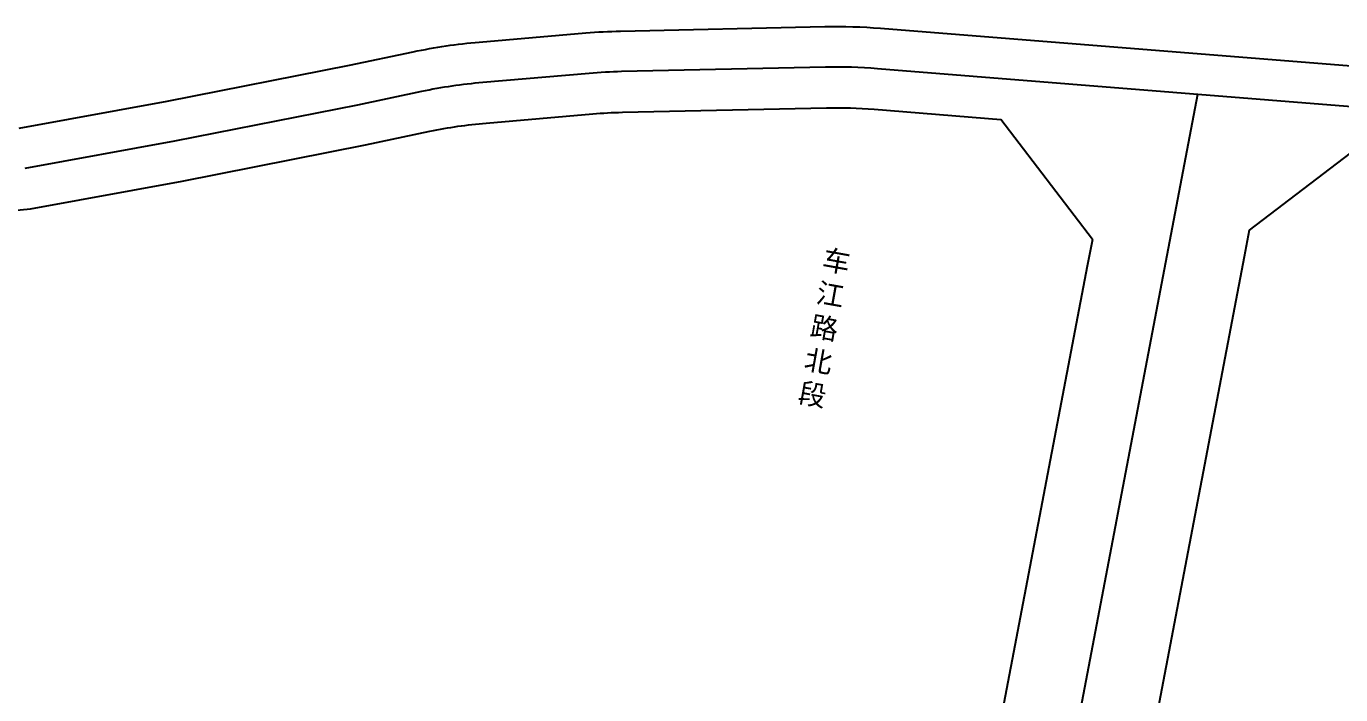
# Model space of a CAD drawing. Extents: x 529262 to 576451, y 2694391 to 2717535.
# Drawn here: x 565024 to 565282.9, y 2710851.7 to 2710983.3 of the extents above; entities that cross this region are included whole.
import ezdxf
from ezdxf.xclip import XClip

# ---------------------------------------------------------------- set-up
doc = ezdxf.new("R2010")
doc.units = 0
doc.header["$XCLIPFRAME"] = 0
for name, color, linetype in [('PP-COM', 7, 'Continuous'), ('RD-中线', 40, 'Continuous'), ('RD-红线', 7, 'Continuous'), ('RD-路名', 7, 'Continuous')]:
    doc.layers.add(name, color=color, linetype=linetype)
doc.styles.add('黑体', font='simhei.ttf')

# ---------------------------------------------------------------- blocks, each defined once
blk = doc.blocks.new('A$C19FD0107')
at = {"layer": 'RD-中线', "color": 8, "linetype": 'Continuous'}
blk.add_lwpolyline([(-5513.05, 16557.07, -0.045441), (-5540.15, 16559.54), (-5565.61, 16564.22, 0.031873), (-5584.58, 16566.46), (-5622.35, 16568.51, -0.010284), (-5634.65, 16569.43), (-5710.48, 16576.68), (-5806.39, 16584.38, 0.025495), (-5816.58, 16584.68), (-5856.79, 16583.8, 0.015906), (-5863.14, 16583.45), (-5884.13, 16581.65, 0.03045), (-5896.17, 16579.88), (-5908.78, 16577.23), (-5944.8, 16570.12), (-5974.31, 16564.74)], format="xyb", dxfattribs=at)
at = {"layer": 'RD-中线', "color": 8, "linetype": 'Continuous', "flags": 128}
blk.add_lwpolyline([(-5743.31, 16579.32), (-5775.07, 16412.85, 0.023315), (-5777.1, 16399.01), (-5786, 16309.46)], format="xyb", dxfattribs=at)
at = {"layer": 'RD-红线', "color": 8, "linetype": 'Continuous'}
for points in [[(-5975.41, 16572.67), (-5946.29, 16577.98), (-5910.38, 16585.07), (-5897.82, 16587.71, -0.03045), (-5884.82, 16589.63), (-5863.83, 16591.42, -0.015906), (-5856.97, 16591.79), (-5816.75, 16592.67, -0.025495), (-5805.75, 16592.35), (-5709.78, 16584.65), (-5633.89, 16577.4, 0.010284), (-5621.91, 16576.5), (-5584.15, 16574.45, -0.031873), (-5564.17, 16572.08), (-5538.7, 16567.41, 0.045441), (-5513.05, 16565.07)], [(-5764.04, 16550.72), (-5782.08, 16574.4, 0.446352)], [(-5711.9, 16568.77), (-5733.14, 16552.58, 0.382789)]]:
    blk.add_lwpolyline(points, format="xyb", dxfattribs=at)
at = {"layer": 'RD-红线', "color": 8, "linetype": 'Continuous', "flags": 128}
for points in [[(-6007.5, 16554.23), (-5997.08, 16554.51), (-5973.21, 16556.81), (-5943.3, 16562.26), (-5907.18, 16569.39), (-5894.52, 16572.05, -0.03045), (-5883.45, 16573.68), (-5862.46, 16575.48, -0.015906), (-5856.62, 16575.8), (-5816.4, 16576.68, -0.025495), (-5807.03, 16576.4), (-5782.08, 16574.4)], [(-5733.14, 16552.58), (-5734.14, 16547.36), (-5760.34, 16410.01, 0.023366), (-5762.18, 16397.53), (-5767.94, 16339.49)], [(-5764.04, 16550.72), (-5765.04, 16545.48), (-5789.8, 16415.69, 0.023272), (-5792.03, 16400.5), (-5797.12, 16349.26)]]:
    blk.add_lwpolyline(points, format="xyb", dxfattribs=at)

msp = doc.modelspace()

# ---------------------------------------------------------------- block references
at = {"layer": 'PP-COM'}
ref = msp.add_blockref('A$C19FD0107', (570997.993, 2694390.603), dxfattribs=at)
XClip(ref).set_block_clipping_path([(-9366.4383134884, 14428.6043910822), (-3328.4480743363, 17452.7484863754)])

# ---------------------------------------------------------------- texts
at = {"layer": 'RD-路名', "color": 7, "insert": (565181.215, 2710939.517), "char_height": 4, "width": 50.99419, "attachment_point": 1, "rotation": 349.7856, "style": '黑体'}
msp.add_mtext('车\\P江\\P路\\P北\\P段', dxfattribs=at)

doc.saveas('drawing.dxf')
